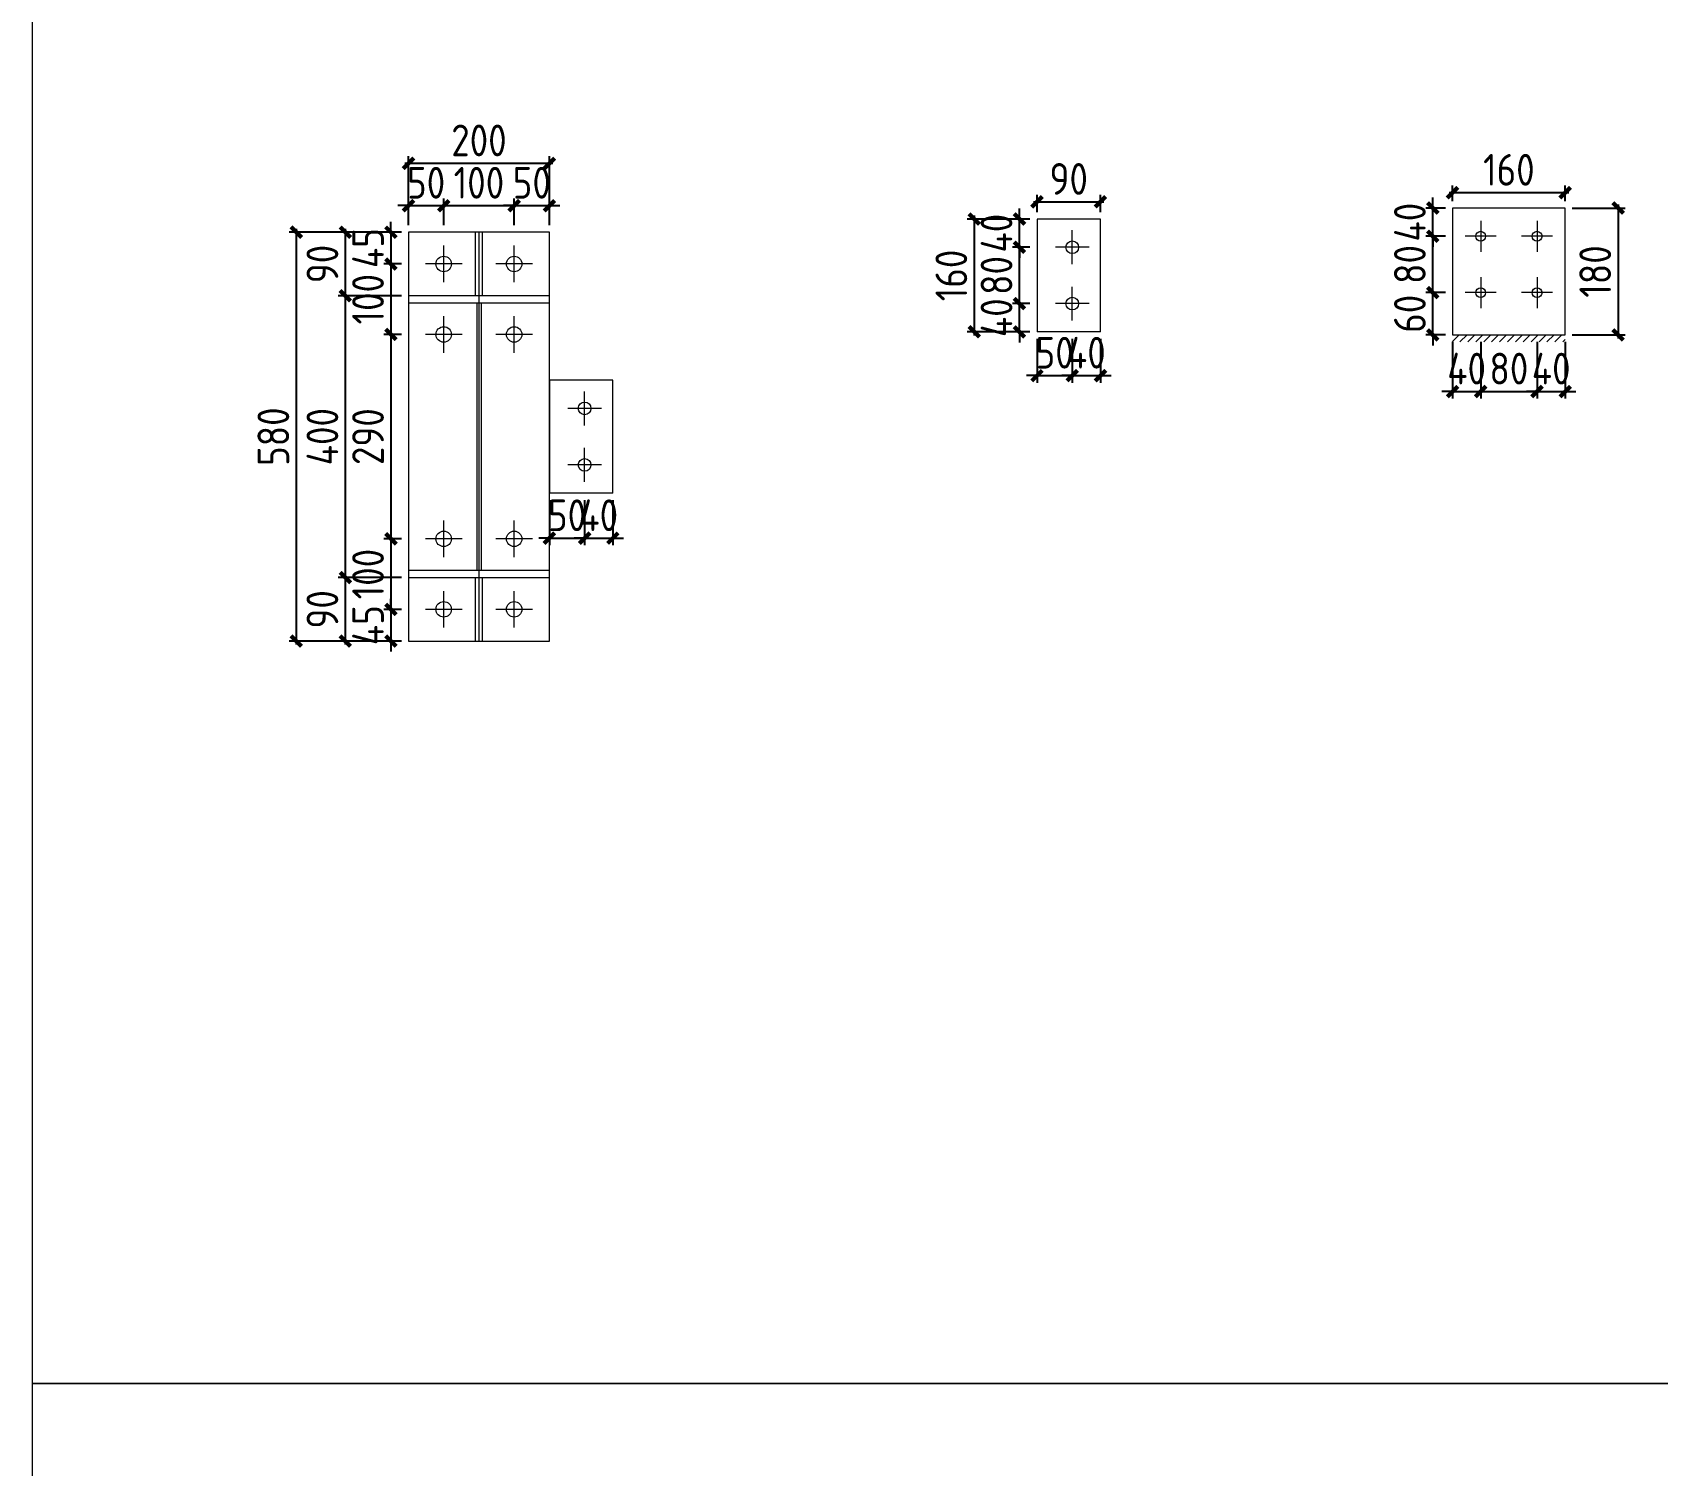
# Model space of a CAD drawing. Extents: x 485428 to 797698, y 56414 to 211814.
# Drawn here: x 718888 to 723501, y 123382 to 127448 of the extents above; entities that cross this region are included whole.
import ezdxf

# ---------------------------------------------------------------- set-up
doc = ezdxf.new("R2010")
doc.units = 0
doc.header["$LTSCALE"] = 1000
doc.header["$MEASUREMENT"] = 0
doc.styles.get("Standard").update_dxf_attribs({"font": 'gbenor.shx', "bigfont": 'gbcbig.shx'})
doc.dimstyles.get("Standard").update_dxf_attribs({"dimscale": 100, "dimtxt": 2, "dimasz": 0.4, "dimexe": 0.5, "dimexo": 1, "dimgap": 0.5, "dimtad": 1, "dimdec": 0, "dimzin": 0, "dimdsep": 46, "dimtxsty": 'Standard', "dimblk": 'ARCHTICK', "dimcen": 0.09, "dimadec": 0, "dimazin": 0, "dimtfac": 1, "dimtdec": 0, "dimtix": 1, "dimtmove": 2, "dimatfit": 3, "dimfxl": 1, "dimtolj": 1, "dimtzin": 0, "dimarcsym": 0})

# ---------------------------------------------------------------- blocks, each defined once
blk = doc.blocks.new('_ArchTick')
at = {"color": 0, "linetype": 'ByBlock', "const_width": 0.4}
blk.add_lwpolyline([(-0.5, -0.5), (0.5, 0.5)], dxfattribs=at)
blk = doc.blocks.new('*D1652')
at = {"color": 3, "lineweight": -2}
for p, q in [((719955.5, 126956.9), (719925.5, 126956.9)), ((719955.5, 126901.4), (719955.5, 126976.9)), ((719955.5, 126956.9), (720055.5, 126956.9)), ((720055.5, 126901.4), (720055.5, 126976.9)), ((720055.5, 126956.9), (720085.5, 126956.9))]:
    blk.add_line(p, q, dxfattribs=at)
at = {"layer": 'Defpoints', "color": 0}
for p in [(720055.5, 126956.9), (719955.5, 126881.4), (720055.5, 126881.4)]:
    blk.add_point(p, dxfattribs=at)
at = {"color": 3, "lineweight": -2, "xscale": 30, "yscale": 30, "zscale": 30}
blk.add_blockref('_ArchTick', (719955.5, 126956.9), dxfattribs=at)
at = {"color": 3, "lineweight": -2, "xscale": 30, "yscale": 30, "zscale": 30, "rotation": 180}
blk.add_blockref('_ArchTick', (720055.5, 126956.9), dxfattribs=at)
at = {"color": 0, "lineweight": 15, "insert": (720005.5, 127021.9), "char_height": 90, "attachment_point": 5}
blk.add_mtext('\\A1;50', dxfattribs=at)
blk = doc.blocks.new('*D1630')
at = {"color": 3, "lineweight": -2}
for p, q in [((720045.5, 126956.9), (720265.5, 126956.9)), ((720055.5, 126901.4), (720055.5, 126976.9)), ((720255.5, 126901.4), (720255.5, 126976.9))]:
    blk.add_line(p, q, dxfattribs=at)
at = {"layer": 'Defpoints', "color": 0}
for p in [(720255.5, 126956.9), (720055.5, 126881.4), (720255.5, 126881.4)]:
    blk.add_point(p, dxfattribs=at)
at = {"color": 3, "lineweight": -2, "xscale": 30, "yscale": 30, "zscale": 30, "rotation": 180}
blk.add_blockref('_ArchTick', (720055.5, 126956.9), dxfattribs=at)
at = {"color": 3, "lineweight": -2, "xscale": 30, "yscale": 30, "zscale": 30}
blk.add_blockref('_ArchTick', (720255.5, 126956.9), dxfattribs=at)
at = {"color": 0, "lineweight": 15, "insert": (720155.5, 127021.9), "char_height": 90, "attachment_point": 5}
blk.add_mtext('\\A1;100', dxfattribs=at)
blk = doc.blocks.new('*D1653')
at = {"color": 3, "lineweight": -2}
for p, q in [((720255.5, 126956.9), (720225.5, 126956.9)), ((720255.5, 126901.4), (720255.5, 126976.9)), ((720255.5, 126956.9), (720355.5, 126956.9)), ((720355.5, 126901.4), (720355.5, 126976.9)), ((720355.5, 126956.9), (720385.5, 126956.9))]:
    blk.add_line(p, q, dxfattribs=at)
at = {"layer": 'Defpoints', "color": 0}
for p in [(720355.5, 126956.9), (720255.5, 126881.4), (720355.5, 126881.4)]:
    blk.add_point(p, dxfattribs=at)
at = {"color": 3, "lineweight": -2, "xscale": 30, "yscale": 30, "zscale": 30}
blk.add_blockref('_ArchTick', (720255.5, 126956.9), dxfattribs=at)
at = {"color": 3, "lineweight": -2, "xscale": 30, "yscale": 30, "zscale": 30, "rotation": 180}
blk.add_blockref('_ArchTick', (720355.5, 126956.9), dxfattribs=at)
at = {"color": 0, "lineweight": 15, "insert": (720305.5, 127021.9), "char_height": 90, "attachment_point": 5}
blk.add_mtext('\\A1;50', dxfattribs=at)
blk = doc.blocks.new('*D1631')
at = {"color": 3, "lineweight": -2}
for p, q in [((719905.6, 126881.4), (719905.6, 126911.4)), ((719935.5, 126881.4), (719885.6, 126881.4)), ((719905.6, 126881.4), (719905.6, 126791.4)), ((719935.5, 126791.4), (719885.6, 126791.4)), ((719905.6, 126791.4), (719905.6, 126761.4))]:
    blk.add_line(p, q, dxfattribs=at)
at = {"layer": 'Defpoints', "color": 0}
for p in [(719955.5, 126881.4), (719905.6, 126791.4), (719955.5, 126791.4)]:
    blk.add_point(p, dxfattribs=at)
at = {"color": 3, "lineweight": -2, "xscale": 30, "yscale": 30, "zscale": 30}
for p, rotation in [((719905.6, 126881.4), 270), ((719905.6, 126791.4), 90)]:
    blk.add_blockref('_ArchTick', p, dxfattribs=dict(at, rotation=rotation))
at = {"color": 0, "lineweight": 15, "insert": (719840.6, 126836.4), "char_height": 90, "attachment_point": 5, "rotation": 90}
blk.add_mtext('\\A1;45', dxfattribs=at)
blk = doc.blocks.new('*D1632')
at = {"color": 3, "lineweight": -2}
for p, q in [((719935.5, 126791.4), (719885.6, 126791.4)), ((719905.6, 126801.4), (719905.6, 126581.4)), ((719935.5, 126591.4), (719885.6, 126591.4))]:
    blk.add_line(p, q, dxfattribs=at)
at = {"layer": 'Defpoints', "color": 0}
for p in [(719955.5, 126791.4), (719905.6, 126591.4), (719955.5, 126591.4)]:
    blk.add_point(p, dxfattribs=at)
at = {"color": 3, "lineweight": -2, "xscale": 30, "yscale": 30, "zscale": 30}
for p, rotation in [((719905.6, 126791.4), 90), ((719905.6, 126591.4), 270)]:
    blk.add_blockref('_ArchTick', p, dxfattribs=dict(at, rotation=rotation))
at = {"color": 0, "lineweight": 15, "insert": (719840.6, 126691.4), "char_height": 90, "attachment_point": 5, "rotation": 90}
blk.add_mtext('\\A1;100', dxfattribs=at)
blk = doc.blocks.new('*D1633')
at = {"color": 3, "lineweight": -2}
for p, q in [((719935.5, 126591.4), (719885.6, 126591.4)), ((719905.6, 126601.4), (719905.6, 126001.4)), ((719935.5, 126011.4), (719885.6, 126011.4))]:
    blk.add_line(p, q, dxfattribs=at)
at = {"layer": 'Defpoints', "color": 0}
for p in [(719955.5, 126591.4), (719905.6, 126011.4), (719955.5, 126011.4)]:
    blk.add_point(p, dxfattribs=at)
at = {"color": 3, "lineweight": -2, "xscale": 30, "yscale": 30, "zscale": 30}
for p, rotation in [((719905.6, 126591.4), 90), ((719905.6, 126011.4), 270)]:
    blk.add_blockref('_ArchTick', p, dxfattribs=dict(at, rotation=rotation))
at = {"color": 0, "lineweight": 15, "insert": (719840.6, 126301.4), "char_height": 90, "attachment_point": 5, "rotation": 90}
blk.add_mtext('\\A1;290', dxfattribs=at)
blk = doc.blocks.new('*D1634')
at = {"color": 3, "lineweight": -2}
for p, q in [((719935.5, 126011.4), (719885.6, 126011.4)), ((719905.6, 126021.4), (719905.6, 125801.4)), ((719935.5, 125811.4), (719885.6, 125811.4))]:
    blk.add_line(p, q, dxfattribs=at)
at = {"layer": 'Defpoints', "color": 0}
for p in [(719955.5, 126011.4), (719905.6, 125811.4), (719955.5, 125811.4)]:
    blk.add_point(p, dxfattribs=at)
at = {"color": 3, "lineweight": -2, "xscale": 30, "yscale": 30, "zscale": 30}
for p, rotation in [((719905.6, 126011.4), 90), ((719905.6, 125811.4), 270)]:
    blk.add_blockref('_ArchTick', p, dxfattribs=dict(at, rotation=rotation))
at = {"color": 0, "lineweight": 15, "insert": (719840.6, 125911.4), "char_height": 90, "attachment_point": 5, "rotation": 90}
blk.add_mtext('\\A1;100', dxfattribs=at)
blk = doc.blocks.new('*D1635')
at = {"color": 3, "lineweight": -2}
for p, q in [((719935.5, 125811.4), (719885.6, 125811.4)), ((719905.6, 125811.4), (719905.6, 125841.4)), ((719905.6, 125811.4), (719905.6, 125721.4)), ((719935.5, 125721.4), (719885.6, 125721.4)), ((719905.6, 125721.4), (719905.6, 125691.4))]:
    blk.add_line(p, q, dxfattribs=at)
at = {"layer": 'Defpoints', "color": 0}
for p in [(719955.5, 125811.4), (719905.6, 125721.4), (719955.5, 125721.4)]:
    blk.add_point(p, dxfattribs=at)
at = {"color": 3, "lineweight": -2, "xscale": 30, "yscale": 30, "zscale": 30}
for p, rotation in [((719905.6, 125811.4), 270), ((719905.6, 125721.4), 90)]:
    blk.add_blockref('_ArchTick', p, dxfattribs=dict(at, rotation=rotation))
at = {"color": 0, "lineweight": 15, "insert": (719840.6, 125766.4), "char_height": 90, "attachment_point": 5, "rotation": 90}
blk.add_mtext('\\A1;45', dxfattribs=at)
blk = doc.blocks.new('*D1654')
at = {"color": 3, "lineweight": -2}
for p, q in [((719935.5, 126881.4), (719756.1, 126881.4)), ((719776.1, 126891.4), (719776.1, 126691.4)), ((719935.5, 126701.4), (719756.1, 126701.4))]:
    blk.add_line(p, q, dxfattribs=at)
at = {"layer": 'Defpoints', "color": 0}
for p in [(719955.5, 126881.4), (719776.1, 126701.4), (719955.5, 126701.4)]:
    blk.add_point(p, dxfattribs=at)
at = {"color": 3, "lineweight": -2, "xscale": 30, "yscale": 30, "zscale": 30}
for p, rotation in [((719776.1, 126881.4), 90), ((719776.1, 126701.4), 270)]:
    blk.add_blockref('_ArchTick', p, dxfattribs=dict(at, rotation=rotation))
at = {"color": 0, "lineweight": 15, "insert": (719711.1, 126791.4), "char_height": 90, "attachment_point": 5, "rotation": 90}
blk.add_mtext('\\A1;90', dxfattribs=at)
blk = doc.blocks.new('*D1655')
at = {"color": 3, "lineweight": -2}
for p, q in [((719935.5, 126701.4), (719756.1, 126701.4)), ((719776.1, 126711.4), (719776.1, 125891.4)), ((719935.5, 125901.4), (719756.1, 125901.4))]:
    blk.add_line(p, q, dxfattribs=at)
at = {"layer": 'Defpoints', "color": 0}
for p in [(719955.5, 126701.4), (719776.1, 125901.4), (719955.5, 125901.4)]:
    blk.add_point(p, dxfattribs=at)
at = {"color": 3, "lineweight": -2, "xscale": 30, "yscale": 30, "zscale": 30}
for p, rotation in [((719776.1, 126701.4), 90), ((719776.1, 125901.4), 270)]:
    blk.add_blockref('_ArchTick', p, dxfattribs=dict(at, rotation=rotation))
at = {"color": 0, "lineweight": 15, "insert": (719711.1, 126301.4), "char_height": 90, "attachment_point": 5, "rotation": 90}
blk.add_mtext('\\A1;400', dxfattribs=at)
blk = doc.blocks.new('*D1656')
at = {"color": 3, "lineweight": -2}
for p, q in [((719935.5, 125901.4), (719756.1, 125901.4)), ((719776.1, 125911.4), (719776.1, 125711.4)), ((719935.5, 125721.4), (719756.1, 125721.4))]:
    blk.add_line(p, q, dxfattribs=at)
at = {"layer": 'Defpoints', "color": 0}
for p in [(719955.5, 125901.4), (719776.1, 125721.4), (719955.5, 125721.4)]:
    blk.add_point(p, dxfattribs=at)
at = {"color": 3, "lineweight": -2, "xscale": 30, "yscale": 30, "zscale": 30}
for p, rotation in [((719776.1, 125901.4), 90), ((719776.1, 125721.4), 270)]:
    blk.add_blockref('_ArchTick', p, dxfattribs=dict(at, rotation=rotation))
at = {"color": 0, "lineweight": 15, "insert": (719711.1, 125811.4), "char_height": 90, "attachment_point": 5, "rotation": 90}
blk.add_mtext('\\A1;90', dxfattribs=at)
blk = doc.blocks.new('*D1657')
at = {"color": 3, "lineweight": -2}
for p, q in [((719935.5, 126881.4), (719616.9, 126881.4)), ((719636.9, 126891.4), (719636.9, 125711.4)), ((719935.5, 125721.4), (719616.9, 125721.4))]:
    blk.add_line(p, q, dxfattribs=at)
at = {"layer": 'Defpoints', "color": 0}
for p in [(719955.5, 126881.4), (719636.9, 125721.4), (719955.5, 125721.4)]:
    blk.add_point(p, dxfattribs=at)
at = {"color": 3, "lineweight": -2, "xscale": 30, "yscale": 30, "zscale": 30}
for p, rotation in [((719636.9, 126881.4), 90), ((719636.9, 125721.4), 270)]:
    blk.add_blockref('_ArchTick', p, dxfattribs=dict(at, rotation=rotation))
at = {"color": 0, "lineweight": 15, "insert": (719571.9, 126301.4), "char_height": 90, "attachment_point": 5, "rotation": 90}
blk.add_mtext('\\A1;580', dxfattribs=at)
blk = doc.blocks.new('*D1658')
at = {"color": 3, "lineweight": -2}
for p, q in [((719955.5, 126901.4), (719955.5, 127097)), ((720355.5, 126901.4), (720355.5, 127097)), ((720365.5, 127077), (719945.5, 127077))]:
    blk.add_line(p, q, dxfattribs=at)
at = {"layer": 'Defpoints', "color": 0}
for p in [(719955.5, 127077), (719955.5, 126881.4), (720355.5, 126881.4)]:
    blk.add_point(p, dxfattribs=at)
at = {"color": 3, "lineweight": -2, "xscale": 30, "yscale": 30, "zscale": 30, "rotation": 180}
blk.add_blockref('_ArchTick', (719955.5, 127077), dxfattribs=at)
at = {"color": 3, "lineweight": -2, "xscale": 30, "yscale": 30, "zscale": 30}
blk.add_blockref('_ArchTick', (720355.5, 127077), dxfattribs=at)
at = {"color": 0, "lineweight": 15, "insert": (720155.5, 127142), "char_height": 90, "attachment_point": 5}
blk.add_mtext('\\A1;200', dxfattribs=at)
blk = doc.blocks.new('*D1659')
at = {"color": 3, "lineweight": -2}
for p, q in [((721719.8, 126678.9), (721669.8, 126678.9)), ((721689.8, 126678.9), (721689.8, 126708.9)), ((721689.8, 126598.9), (721689.8, 126678.9)), ((721719.8, 126598.9), (721669.8, 126598.9)), ((721689.8, 126598.9), (721689.8, 126568.9))]:
    blk.add_line(p, q, dxfattribs=at)
at = {"layer": 'Defpoints', "color": 0}
for p in [(721689.8, 126678.9), (721739.8, 126678.9), (721739.8, 126598.9)]:
    blk.add_point(p, dxfattribs=at)
at = {"color": 3, "lineweight": -2, "xscale": 30, "yscale": 30, "zscale": 30}
for p, rotation in [((721689.8, 126678.9), 270), ((721689.8, 126598.9), 90)]:
    blk.add_blockref('_ArchTick', p, dxfattribs=dict(at, rotation=rotation))
at = {"color": 0, "lineweight": 15, "insert": (721624.8, 126638.9), "char_height": 90, "attachment_point": 5, "rotation": 90}
blk.add_mtext('\\A1;40', dxfattribs=at)
blk = doc.blocks.new('*D1636')
at = {"color": 3, "lineweight": -2}
for p, q in [((721719.8, 126838.9), (721669.8, 126838.9)), ((721689.8, 126668.9), (721689.8, 126848.9)), ((721719.8, 126678.9), (721669.8, 126678.9))]:
    blk.add_line(p, q, dxfattribs=at)
at = {"layer": 'Defpoints', "color": 0}
for p in [(721689.8, 126838.9), (721739.8, 126838.9), (721739.8, 126678.9)]:
    blk.add_point(p, dxfattribs=at)
at = {"color": 3, "lineweight": -2, "xscale": 30, "yscale": 30, "zscale": 30}
for p, rotation in [((721689.8, 126838.9), 90), ((721689.8, 126678.9), 270)]:
    blk.add_blockref('_ArchTick', p, dxfattribs=dict(at, rotation=rotation))
at = {"color": 0, "lineweight": 15, "insert": (721624.8, 126758.9), "char_height": 90, "attachment_point": 5, "rotation": 90}
blk.add_mtext('\\A1;80', dxfattribs=at)
blk = doc.blocks.new('*D1660')
at = {"color": 3, "lineweight": -2}
for p, q in [((721719.8, 126918.9), (721669.8, 126918.9)), ((721689.8, 126918.9), (721689.8, 126948.9)), ((721689.8, 126838.9), (721689.8, 126918.9)), ((721719.8, 126838.9), (721669.8, 126838.9)), ((721689.8, 126838.9), (721689.8, 126808.9))]:
    blk.add_line(p, q, dxfattribs=at)
at = {"layer": 'Defpoints', "color": 0}
for p in [(721689.8, 126918.9), (721739.8, 126918.9), (721739.8, 126838.9)]:
    blk.add_point(p, dxfattribs=at)
at = {"color": 3, "lineweight": -2, "xscale": 30, "yscale": 30, "zscale": 30}
for p, rotation in [((721689.8, 126918.9), 270), ((721689.8, 126838.9), 90)]:
    blk.add_blockref('_ArchTick', p, dxfattribs=dict(at, rotation=rotation))
at = {"color": 0, "lineweight": 15, "insert": (721624.8, 126878.9), "char_height": 90, "attachment_point": 5, "rotation": 90}
blk.add_mtext('\\A1;40', dxfattribs=at)
blk = doc.blocks.new('*D1637')
at = {"color": 3, "lineweight": -2}
for p, q in [((721739.8, 126578.9), (721739.8, 126454.6)), ((721839.8, 126578.9), (721839.8, 126454.6)), ((721739.8, 126474.6), (721709.8, 126474.6)), ((721739.8, 126474.6), (721839.8, 126474.6)), ((721839.8, 126474.6), (721869.8, 126474.6))]:
    blk.add_line(p, q, dxfattribs=at)
at = {"layer": 'Defpoints', "color": 0}
for p in [(721739.8, 126598.9), (721839.8, 126598.9), (721839.8, 126474.6)]:
    blk.add_point(p, dxfattribs=at)
at = {"color": 3, "lineweight": -2, "xscale": 30, "yscale": 30, "zscale": 30}
blk.add_blockref('_ArchTick', (721739.8, 126474.6), dxfattribs=at)
at = {"color": 3, "lineweight": -2, "xscale": 30, "yscale": 30, "zscale": 30, "rotation": 180}
blk.add_blockref('_ArchTick', (721839.8, 126474.6), dxfattribs=at)
at = {"color": 0, "lineweight": 15, "insert": (721789.8, 126539.6), "char_height": 90, "attachment_point": 5}
blk.add_mtext('\\A1;50', dxfattribs=at)
blk = doc.blocks.new('*D1661')
at = {"color": 3, "lineweight": -2}
for p, q in [((721839.8, 126578.9), (721839.8, 126454.6)), ((721919.8, 126578.9), (721919.8, 126454.6)), ((721839.8, 126474.6), (721809.8, 126474.6)), ((721839.8, 126474.6), (721919.8, 126474.6)), ((721919.8, 126474.6), (721949.8, 126474.6))]:
    blk.add_line(p, q, dxfattribs=at)
at = {"layer": 'Defpoints', "color": 0}
for p in [(721839.8, 126598.9), (721919.8, 126598.9), (721919.8, 126474.6)]:
    blk.add_point(p, dxfattribs=at)
at = {"color": 3, "lineweight": -2, "xscale": 30, "yscale": 30, "zscale": 30}
blk.add_blockref('_ArchTick', (721839.8, 126474.6), dxfattribs=at)
at = {"color": 3, "lineweight": -2, "xscale": 30, "yscale": 30, "zscale": 30, "rotation": 180}
blk.add_blockref('_ArchTick', (721919.8, 126474.6), dxfattribs=at)
at = {"color": 0, "lineweight": 15, "insert": (721879.8, 126539.6), "char_height": 90, "attachment_point": 5}
blk.add_mtext('\\A1;40', dxfattribs=at)
blk = doc.blocks.new('*D1662')
at = {"color": 3, "lineweight": -2}
for p, q in [((721719.8, 126918.9), (721541.5, 126918.9)), ((721561.5, 126928.9), (721561.5, 126588.9)), ((721719.8, 126598.9), (721541.5, 126598.9))]:
    blk.add_line(p, q, dxfattribs=at)
at = {"layer": 'Defpoints', "color": 0}
for p in [(721739.8, 126918.9), (721561.5, 126598.9), (721739.8, 126598.9)]:
    blk.add_point(p, dxfattribs=at)
at = {"color": 3, "lineweight": -2, "xscale": 30, "yscale": 30, "zscale": 30}
for p, rotation in [((721561.5, 126918.9), 90), ((721561.5, 126598.9), 270)]:
    blk.add_blockref('_ArchTick', p, dxfattribs=dict(at, rotation=rotation))
at = {"color": 0, "lineweight": 15, "insert": (721496.5, 126758.9), "char_height": 90, "attachment_point": 5, "rotation": 90}
blk.add_mtext('\\A1;160', dxfattribs=at)
blk = doc.blocks.new('*D1663')
at = {"color": 3, "lineweight": -2}
for p, q in [((721729.8, 126967.8), (721929.8, 126967.8)), ((721739.8, 126938.9), (721739.8, 126987.8)), ((721919.8, 126938.9), (721919.8, 126987.8))]:
    blk.add_line(p, q, dxfattribs=at)
at = {"layer": 'Defpoints', "color": 0}
for p in [(721919.8, 126967.8), (721739.8, 126918.9), (721919.8, 126918.9)]:
    blk.add_point(p, dxfattribs=at)
at = {"color": 3, "lineweight": -2, "xscale": 30, "yscale": 30, "zscale": 30, "rotation": 180}
blk.add_blockref('_ArchTick', (721739.8, 126967.8), dxfattribs=at)
at = {"color": 3, "lineweight": -2, "xscale": 30, "yscale": 30, "zscale": 30}
blk.add_blockref('_ArchTick', (721919.8, 126967.8), dxfattribs=at)
at = {"color": 0, "lineweight": 15, "insert": (721829.8, 127032.8), "char_height": 90, "attachment_point": 5}
blk.add_mtext('\\A1;90', dxfattribs=at)
blk = doc.blocks.new('*D1664')
at = {"color": 3, "lineweight": -2}
for p, q in [((720355.5, 126121.4), (720355.5, 125993.3)), ((720455.5, 126121.4), (720455.5, 125993.3)), ((720355.5, 126013.3), (720325.5, 126013.3)), ((720355.5, 126013.3), (720455.5, 126013.3)), ((720455.5, 126013.3), (720485.5, 126013.3))]:
    blk.add_line(p, q, dxfattribs=at)
at = {"layer": 'Defpoints', "color": 0}
for p in [(720355.5, 126141.4), (720455.5, 126141.4), (720455.5, 126013.3)]:
    blk.add_point(p, dxfattribs=at)
at = {"color": 3, "lineweight": -2, "xscale": 30, "yscale": 30, "zscale": 30}
blk.add_blockref('_ArchTick', (720355.5, 126013.3), dxfattribs=at)
at = {"color": 3, "lineweight": -2, "xscale": 30, "yscale": 30, "zscale": 30, "rotation": 180}
blk.add_blockref('_ArchTick', (720455.5, 126013.3), dxfattribs=at)
at = {"color": 0, "lineweight": 15, "insert": (720405.5, 126078.3), "char_height": 90, "attachment_point": 5}
blk.add_mtext('\\A1;50', dxfattribs=at)
blk = doc.blocks.new('*D1665')
at = {"color": 3, "lineweight": -2}
for p, q in [((720455.5, 126121.4), (720455.5, 125993.3)), ((720535.5, 126121.4), (720535.5, 125993.3)), ((720455.5, 126013.3), (720425.5, 126013.3)), ((720455.5, 126013.3), (720535.5, 126013.3)), ((720535.5, 126013.3), (720565.5, 126013.3))]:
    blk.add_line(p, q, dxfattribs=at)
at = {"layer": 'Defpoints', "color": 0}
for p in [(720455.5, 126141.4), (720535.5, 126141.4), (720535.5, 126013.3)]:
    blk.add_point(p, dxfattribs=at)
at = {"color": 3, "lineweight": -2, "xscale": 30, "yscale": 30, "zscale": 30}
blk.add_blockref('_ArchTick', (720455.5, 126013.3), dxfattribs=at)
at = {"color": 3, "lineweight": -2, "xscale": 30, "yscale": 30, "zscale": 30, "rotation": 180}
blk.add_blockref('_ArchTick', (720535.5, 126013.3), dxfattribs=at)
at = {"color": 0, "lineweight": 15, "insert": (720495.5, 126078.3), "char_height": 90, "attachment_point": 5}
blk.add_mtext('\\A1;40', dxfattribs=at)
blk = doc.blocks.new('*D1666')
at = {"color": 3, "lineweight": -2}
for p, q in [((722919.3, 126570.1), (722919.3, 126409.5)), ((722999.3, 126570.1), (722999.3, 126409.5)), ((722919.3, 126429.5), (722889.3, 126429.5)), ((722919.3, 126429.5), (722999.3, 126429.5)), ((722999.3, 126429.5), (723029.3, 126429.5))]:
    blk.add_line(p, q, dxfattribs=at)
at = {"layer": 'Defpoints', "color": 0}
for p in [(722919.3, 126590.1), (722999.3, 126590.1), (722999.3, 126429.5)]:
    blk.add_point(p, dxfattribs=at)
at = {"color": 3, "lineweight": -2, "xscale": 30, "yscale": 30, "zscale": 30}
blk.add_blockref('_ArchTick', (722919.3, 126429.5), dxfattribs=at)
at = {"color": 3, "lineweight": -2, "xscale": 30, "yscale": 30, "zscale": 30, "rotation": 180}
blk.add_blockref('_ArchTick', (722999.3, 126429.5), dxfattribs=at)
at = {"color": 0, "lineweight": 15, "insert": (722959.3, 126494.5), "char_height": 90, "attachment_point": 5}
blk.add_mtext('\\A1;40', dxfattribs=at)
blk = doc.blocks.new('*D1638')
at = {"color": 3, "lineweight": -2}
for p, q in [((722999.3, 126570.1), (722999.3, 126409.5)), ((723159.3, 126570.1), (723159.3, 126409.5)), ((722989.3, 126429.5), (723169.3, 126429.5))]:
    blk.add_line(p, q, dxfattribs=at)
at = {"layer": 'Defpoints', "color": 0}
for p in [(722999.3, 126590.1), (723159.3, 126590.1), (723159.3, 126429.5)]:
    blk.add_point(p, dxfattribs=at)
at = {"color": 3, "lineweight": -2, "xscale": 30, "yscale": 30, "zscale": 30, "rotation": 180}
blk.add_blockref('_ArchTick', (722999.3, 126429.5), dxfattribs=at)
at = {"color": 3, "lineweight": -2, "xscale": 30, "yscale": 30, "zscale": 30}
blk.add_blockref('_ArchTick', (723159.3, 126429.5), dxfattribs=at)
at = {"color": 0, "lineweight": 15, "insert": (723079.3, 126494.5), "char_height": 90, "attachment_point": 5}
blk.add_mtext('\\A1;80', dxfattribs=at)
blk = doc.blocks.new('*D1639')
at = {"color": 3, "lineweight": -2}
for p, q in [((723159.3, 126570.1), (723159.3, 126409.5)), ((723239.3, 126570.1), (723239.3, 126409.5)), ((723159.3, 126429.5), (723129.3, 126429.5)), ((723159.3, 126429.5), (723239.3, 126429.5)), ((723239.3, 126429.5), (723269.3, 126429.5))]:
    blk.add_line(p, q, dxfattribs=at)
at = {"layer": 'Defpoints', "color": 0}
for p in [(723159.3, 126590.1), (723239.3, 126590.1), (723239.3, 126429.5)]:
    blk.add_point(p, dxfattribs=at)
at = {"color": 3, "lineweight": -2, "xscale": 30, "yscale": 30, "zscale": 30}
blk.add_blockref('_ArchTick', (723159.3, 126429.5), dxfattribs=at)
at = {"color": 3, "lineweight": -2, "xscale": 30, "yscale": 30, "zscale": 30, "rotation": 180}
blk.add_blockref('_ArchTick', (723239.3, 126429.5), dxfattribs=at)
at = {"color": 0, "lineweight": 15, "insert": (723199.3, 126494.5), "char_height": 90, "attachment_point": 5}
blk.add_mtext('\\A1;40', dxfattribs=at)
blk = doc.blocks.new('*D1640')
at = {"color": 3, "lineweight": -2}
for p, q in [((722863.2, 126710.1), (722863.2, 126740.1)), ((722899.3, 126710.1), (722843.2, 126710.1)), ((722863.2, 126590.1), (722863.2, 126710.1)), ((722899.3, 126590.1), (722843.2, 126590.1)), ((722863.2, 126590.1), (722863.2, 126560.1))]:
    blk.add_line(p, q, dxfattribs=at)
at = {"layer": 'Defpoints', "color": 0}
for p in [(722863.2, 126710.1), (722919.3, 126710.1), (722919.3, 126590.1)]:
    blk.add_point(p, dxfattribs=at)
at = {"color": 3, "lineweight": -2, "xscale": 30, "yscale": 30, "zscale": 30}
for p, rotation in [((722863.2, 126710.1), 270), ((722863.2, 126590.1), 90)]:
    blk.add_blockref('_ArchTick', p, dxfattribs=dict(at, rotation=rotation))
at = {"color": 0, "lineweight": 15, "insert": (722798.2, 126650.1), "char_height": 90, "attachment_point": 5, "rotation": 90}
blk.add_mtext('\\A1;60', dxfattribs=at)
blk = doc.blocks.new('*D1641')
at = {"color": 3, "lineweight": -2}
for p, q in [((722899.3, 126870.1), (722843.2, 126870.1)), ((722863.2, 126700.1), (722863.2, 126880.1)), ((722899.3, 126710.1), (722843.2, 126710.1))]:
    blk.add_line(p, q, dxfattribs=at)
at = {"layer": 'Defpoints', "color": 0}
for p in [(722863.2, 126870.1), (722919.3, 126870.1), (722919.3, 126710.1)]:
    blk.add_point(p, dxfattribs=at)
at = {"color": 3, "lineweight": -2, "xscale": 30, "yscale": 30, "zscale": 30}
for p, rotation in [((722863.2, 126870.1), 90), ((722863.2, 126710.1), 270)]:
    blk.add_blockref('_ArchTick', p, dxfattribs=dict(at, rotation=rotation))
at = {"color": 0, "lineweight": 15, "insert": (722798.2, 126790.1), "char_height": 90, "attachment_point": 5, "rotation": 90}
blk.add_mtext('\\A1;80', dxfattribs=at)
blk = doc.blocks.new('*D1667')
at = {"color": 3, "lineweight": -2}
for p, q in [((722863.2, 126950.1), (722863.2, 126980.1)), ((722899.3, 126950.1), (722843.2, 126950.1)), ((722863.2, 126870.1), (722863.2, 126950.1)), ((722899.3, 126870.1), (722843.2, 126870.1)), ((722863.2, 126870.1), (722863.2, 126840.1))]:
    blk.add_line(p, q, dxfattribs=at)
at = {"layer": 'Defpoints', "color": 0}
for p in [(722863.2, 126950.1), (722919.3, 126950.1), (722919.3, 126870.1)]:
    blk.add_point(p, dxfattribs=at)
at = {"color": 3, "lineweight": -2, "xscale": 30, "yscale": 30, "zscale": 30}
for p, rotation in [((722863.2, 126950.1), 270), ((722863.2, 126870.1), 90)]:
    blk.add_blockref('_ArchTick', p, dxfattribs=dict(at, rotation=rotation))
at = {"color": 0, "lineweight": 15, "insert": (722798.2, 126910.1), "char_height": 90, "attachment_point": 5, "rotation": 90}
blk.add_mtext('\\A1;40', dxfattribs=at)
blk = doc.blocks.new('*D1668')
at = {"color": 3, "lineweight": -2}
for p, q in [((722919.3, 126970.1), (722919.3, 127013.7)), ((723239.3, 126970.1), (723239.3, 127013.7)), ((723249.3, 126993.7), (722909.3, 126993.7))]:
    blk.add_line(p, q, dxfattribs=at)
at = {"layer": 'Defpoints', "color": 0}
for p in [(722919.3, 126993.7), (722919.3, 126950.1), (723239.3, 126950.1)]:
    blk.add_point(p, dxfattribs=at)
at = {"color": 3, "lineweight": -2, "xscale": 30, "yscale": 30, "zscale": 30, "rotation": 180}
blk.add_blockref('_ArchTick', (722919.3, 126993.7), dxfattribs=at)
at = {"color": 3, "lineweight": -2, "xscale": 30, "yscale": 30, "zscale": 30}
blk.add_blockref('_ArchTick', (723239.3, 126993.7), dxfattribs=at)
at = {"color": 0, "lineweight": 15, "insert": (723079.3, 127058.7), "char_height": 90, "attachment_point": 5}
blk.add_mtext('\\A1;160', dxfattribs=at)
blk = doc.blocks.new('*D1642')
at = {"color": 3, "lineweight": -2}
for p, q in [((723389.4, 126960.1), (723389.4, 126580.1)), ((723259.3, 126950.1), (723409.4, 126950.1)), ((723259.3, 126590.1), (723409.4, 126590.1))]:
    blk.add_line(p, q, dxfattribs=at)
at = {"layer": 'Defpoints', "color": 0}
for p in [(723239.3, 126950.1), (723239.3, 126590.1), (723389.4, 126590.1)]:
    blk.add_point(p, dxfattribs=at)
at = {"color": 3, "lineweight": -2, "xscale": 30, "yscale": 30, "zscale": 30}
for p, rotation in [((723389.4, 126950.1), 90), ((723389.4, 126590.1), 270)]:
    blk.add_blockref('_ArchTick', p, dxfattribs=dict(at, rotation=rotation))
at = {"color": 0, "lineweight": 15, "insert": (723324.4, 126770.1), "char_height": 90, "attachment_point": 5, "rotation": 90}
blk.add_mtext('\\A1;180', dxfattribs=at)

msp = doc.modelspace()

# ---------------------------------------------------------------- hatches: boundary and pattern name
at = {"lineweight": 15}
h = msp.add_hatch(dxfattribs=at)
h.set_pattern_fill('ANSI31', color=256, scale=10, style=0)
h.set_pattern_definition([(45, (240334.58, -68712.485), (-11.22532015, 11.22532015), [])])
h.paths.add_polyline_path([(723239.3, 126590.1), (723229, 126590.1), (723239.3, 126576.8)], flags=17)
h.paths.add_polyline_path([(723229, 126590.1), (722919.3, 126590.1), (722919.3, 126570.1), (723239.3, 126570.1), (723239.3, 126576.8)])

# ---------------------------------------------------------------- linework, layer by layer
for p, q in [((721739.8, 126918.9), (721739.8, 126598.9)), ((721919.8, 126918.9), (721739.8, 126918.9)), ((721919.8, 126598.9), (721919.8, 126918.9)), ((722919.3, 126950.1), (722919.3, 126590.1)), ((723239.3, 126950.1), (722919.3, 126950.1)), ((722999.3, 126914.1), (722999.3, 126826.1)), ((723159.3, 126914.1), (723159.3, 126826.1)), ((723239.3, 126590.1), (723239.3, 126950.1)), ((719955.5, 126881.4), (719955.5, 125721.4)), ((720355.5, 126881.4), (719955.5, 126881.4)), ((720355.5, 125721.4), (720355.5, 126881.4)), ((721839.8, 126790.9), (721839.8, 126886.9)), ((723043.3, 126870.1), (722955.3, 126870.1)), ((723203.3, 126870.1), (723115.3, 126870.1)), ((720055.5, 126739.4), (720055.5, 126843.4)), ((720255.5, 126739.4), (720255.5, 126843.4)), ((721887.8, 126838.9), (721791.8, 126838.9)), ((720107.5, 126791.4), (720003.5, 126791.4)), ((720307.5, 126791.4), (720203.5, 126791.4)), ((721839.8, 126630.9), (721839.8, 126726.9)), ((722999.3, 126754.1), (722999.3, 126666.1)), ((723159.3, 126754.1), (723159.3, 126666.1)), ((721887.8, 126678.9), (721791.8, 126678.9)), ((723043.3, 126710.1), (722955.3, 126710.1)), ((723203.3, 126710.1), (723115.3, 126710.1)), ((720055.5, 126539.4), (720055.5, 126643.4)), ((720255.5, 126539.4), (720255.5, 126643.4)), ((720107.5, 126591.4), (720003.5, 126591.4)), ((720307.5, 126591.4), (720203.5, 126591.4)), ((721919.8, 126598.9), (721739.8, 126598.9)), ((722919.3, 126590.1), (723239.3, 126590.1)), ((720355.5, 126461.4), (720355.5, 126141.4)), ((720535.5, 126461.4), (720355.5, 126461.4)), ((720535.5, 126141.4), (720535.5, 126461.4)), ((720455.5, 126333.4), (720455.5, 126429.4)), ((720503.5, 126381.4), (720407.5, 126381.4)), ((720455.5, 126173.4), (720455.5, 126269.4)), ((720503.5, 126221.4), (720407.5, 126221.4)), ((720535.5, 126141.4), (720355.5, 126141.4)), ((720055.5, 125959.4), (720055.5, 126063.4)), ((720255.5, 125959.4), (720255.5, 126063.4)), ((720107.5, 126011.4), (720003.5, 126011.4)), ((720307.5, 126011.4), (720203.5, 126011.4)), ((720055.5, 125759.4), (720055.5, 125863.4)), ((720255.5, 125759.4), (720255.5, 125863.4)), ((720107.5, 125811.4), (720003.5, 125811.4)), ((720307.5, 125811.4), (720203.5, 125811.4)), ((719955.5, 125721.4), (720355.5, 125721.4))]:
    msp.add_line(p, q, dxfattribs=at)
at = {"color": 2, "lineweight": 15}
for p, q in [((720145.5, 126701.4), (720145.5, 126881.4)), ((720165.5, 126701.4), (720165.5, 126881.4)), ((720145.5, 125721.4), (720145.5, 125901.4)), ((720165.5, 125721.4), (720165.5, 125901.4))]:
    msp.add_line(p, q, dxfattribs=at)
at = {"color": 1, "lineweight": 15}
msp.add_line((720155.5, 126881.4), (720155.5, 125721.4), dxfattribs=at)
at = {"color": 4, "lineweight": 15}
for p, q in [((720155.5, 126701.4), (719955.5, 126701.4)), ((719955.5, 126701.4), (719955.5, 126681.4)), ((719955.5, 126681.4), (720355.5, 126681.4)), ((720149.5, 126681.4), (720149.5, 125921.4)), ((720355.5, 126701.4), (720155.5, 126701.4)), ((720161.5, 126681.4), (720161.5, 125921.4)), ((720355.5, 126681.4), (720355.5, 126701.4)), ((720355.5, 125921.4), (719955.5, 125921.4)), ((719955.5, 125921.4), (719955.5, 125901.4)), ((719955.5, 125901.4), (720155.5, 125901.4)), ((720155.5, 125901.4), (720355.5, 125901.4)), ((720355.5, 125901.4), (720355.5, 125921.4))]:
    msp.add_line(p, q, dxfattribs=at)
at = {"lineweight": 15}
for points in [[(718888.1, 134114.2), (733738.1, 134114.2), (733738.1, 123614.2), (718888.1, 123614.2)], [(718888.1, 123614.2), (733738.1, 123614.2), (733738.1, 113114.2), (718888.1, 113114.2)]]:
    msp.add_lwpolyline(points, close=True, dxfattribs=at)
for centre, radius in [((722999.3, 126870.1), 14), ((723159.3, 126870.1), 14), ((721839.8, 126838.9), 18), ((720055.5, 126791.4), 22), ((720255.5, 126791.4), 22), ((722999.3, 126710.1), 14), ((723159.3, 126710.1), 14), ((721839.8, 126678.9), 18), ((720055.5, 126591.4), 22), ((720255.5, 126591.4), 22), ((720455.5, 126381.4), 18), ((720455.5, 126221.4), 18), ((720055.5, 126011.4), 22), ((720255.5, 126011.4), 22), ((720055.5, 125811.4), 22), ((720255.5, 125811.4), 22)]:
    msp.add_circle(centre, radius, dxfattribs=at)

# ---------------------------------------------------------------- dimensions: what is measured, and where the dimension line sits
for p1, p2, distance, picture, middle in [((720355.5, 126881.4), (719955.5, 126881.4), -195.6, '*D1658', (720155.5, 127142)), ((721739.8, 126918.9), (721919.8, 126918.9), 48.9, '*D1663', (721829.8, 127032.8)), ((723239.3, 126950.1), (722919.3, 126950.1), -43.6, '*D1668', (723079.3, 127058.7)), ((723239.3, 126950.1), (723239.3, 126590.1), 150, '*D1642', (723324.4, 126770.1)), ((721739.8, 126918.9), (721739.8, 126598.9), -178.3, '*D1662', (721496.5, 126758.9)), ((719955.5, 126881.4), (719955.5, 125721.4), -318.6, '*D1657', (719571.9, 126301.4))]:
    dim = msp.add_aligned_dim(p1=p1, p2=p2, distance=distance, dimstyle='Standard', override={"dimtxt": 0.9, "dimasz": 0.3, "dimexe": 0.2, "dimexo": 0.2, "dimgap": 0.2, "dimlfac": 0.5, "dimdle": 0.1, "dimclrd": 3, "dimclre": 3}, dxfattribs=at)
    dim.commit()
    dim.dimension.update_dxf_attribs({"geometry": picture, "text_midpoint": middle})
for base, p1, p2, picture, middle in [((720055.5, 126956.9), (719955.5, 126881.4), (720055.5, 126881.4), '*D1652', (720005.5, 127021.9)), ((720255.5, 126956.9), (720055.5, 126881.4), (720255.5, 126881.4), '*D1630', (720155.5, 127021.9)), ((720355.5, 126956.9), (720255.5, 126881.4), (720355.5, 126881.4), '*D1653', (720305.5, 127021.9)), ((721839.8, 126474.6), (721739.8, 126598.9), (721839.8, 126598.9), '*D1637', (721789.8, 126539.6)), ((721919.8, 126474.6), (721839.8, 126598.9), (721919.8, 126598.9), '*D1661', (721879.8, 126539.6)), ((722999.3, 126429.5), (722919.3, 126590.1), (722999.3, 126590.1), '*D1666', (722959.3, 126494.5)), ((723159.3, 126429.5), (722999.3, 126590.1), (723159.3, 126590.1), '*D1638', (723079.3, 126494.5)), ((723239.3, 126429.5), (723159.3, 126590.1), (723239.3, 126590.1), '*D1639', (723199.3, 126494.5)), ((720455.5, 126013.3), (720355.5, 126141.4), (720455.5, 126141.4), '*D1664', (720405.5, 126078.3)), ((720535.5, 126013.3), (720455.5, 126141.4), (720535.5, 126141.4), '*D1665', (720495.5, 126078.3))]:
    dim = msp.add_linear_dim(base=base, p1=p1, p2=p2, dimstyle='Standard', override={"dimtxt": 0.9, "dimasz": 0.3, "dimexe": 0.2, "dimexo": 0.2, "dimgap": 0.2, "dimlfac": 0.5, "dimdle": 0.1, "dimclrd": 3, "dimclre": 3}, dxfattribs=at)
    dim.commit()
    dim.dimension.update_dxf_attribs({"geometry": picture, "text_midpoint": middle})
for base, p1, p2, picture, middle in [((722863.2, 126950.1), (722919.3, 126870.1), (722919.3, 126950.1), '*D1667', (722798.2, 126910.1)), ((719905.6, 126791.4), (719955.5, 126881.4), (719955.5, 126791.4), '*D1631', (719840.6, 126836.4)), ((721689.8, 126918.9), (721739.8, 126838.9), (721739.8, 126918.9), '*D1660', (721624.8, 126878.9)), ((719776.1, 126701.4), (719955.5, 126881.4), (719955.5, 126701.4), '*D1654', (719711.1, 126791.4)), ((722863.2, 126870.1), (722919.3, 126710.1), (722919.3, 126870.1), '*D1641', (722798.2, 126790.1)), ((721689.8, 126838.9), (721739.8, 126678.9), (721739.8, 126838.9), '*D1636', (721624.8, 126758.9)), ((719905.6, 126591.4), (719955.5, 126791.4), (719955.5, 126591.4), '*D1632', (719840.6, 126691.4)), ((722863.2, 126710.1), (722919.3, 126590.1), (722919.3, 126710.1), '*D1640', (722798.2, 126650.1)), ((719776.1, 125901.4), (719955.5, 126701.4), (719955.5, 125901.4), '*D1655', (719711.1, 126301.4)), ((721689.8, 126678.9), (721739.8, 126598.9), (721739.8, 126678.9), '*D1659', (721624.8, 126638.9)), ((719905.6, 126011.4), (719955.5, 126591.4), (719955.5, 126011.4), '*D1633', (719840.6, 126301.4)), ((719905.6, 125811.4), (719955.5, 126011.4), (719955.5, 125811.4), '*D1634', (719840.6, 125911.4)), ((719776.1, 125721.4), (719955.5, 125901.4), (719955.5, 125721.4), '*D1656', (719711.1, 125811.4)), ((719905.6, 125721.4), (719955.5, 125811.4), (719955.5, 125721.4), '*D1635', (719840.6, 125766.4))]:
    dim = msp.add_linear_dim(base=base, p1=p1, p2=p2, angle=90, dimstyle='Standard', override={"dimtxt": 0.9, "dimasz": 0.3, "dimexe": 0.2, "dimexo": 0.2, "dimgap": 0.2, "dimlfac": 0.5, "dimdle": 0.1, "dimclrd": 3, "dimclre": 3}, dxfattribs=at)
    dim.commit()
    dim.dimension.update_dxf_attribs({"geometry": picture, "text_midpoint": middle})

doc.saveas('drawing.dxf')
